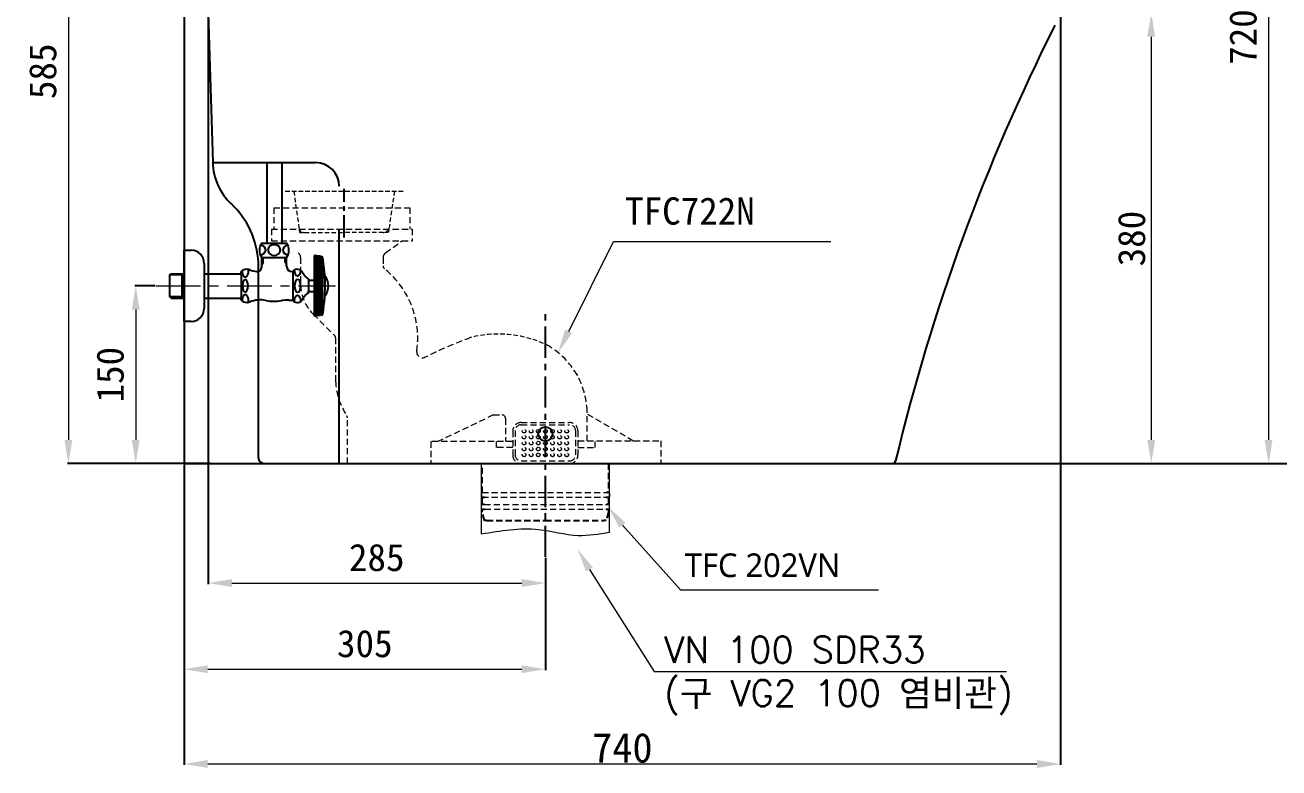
# Model space of a CAD drawing. Extents: x 4792 to 7401, y -361 to 1940.
# Drawn here: x 4792 to 5851, y -361 to 267 of the extents above; entities that cross this region are included whole.
import ezdxf

# ---------------------------------------------------------------- set-up
doc = ezdxf.new("R2010")
doc.units = 0
doc.header["$LTSCALE"] = 3
doc.header["$MEASUREMENT"] = 0
doc.linetypes.add('CENTER', pattern=[2, 1.25, -0.25, 0.25, -0.25])
doc.linetypes.add('HIDDEN', pattern=[0.375, 0.25, -0.125])
doc.layers.get('0').update_dxf_attribs({"linetype": 'CONTINUOUS'})
doc.layers.get('DEFPOINTS').update_dxf_attribs({"linetype": 'CONTINUOUS'})
for name, color, linetype, lineweight in [('1', 1, 'CENTER', 5), ('2', 2, 'HIDDEN', 9), ('3', 3, 'CONTINUOUS', 15)]:
    doc.layers.add(name, color=color, linetype=linetype, lineweight=lineweight)
for name, color, linetype in [('4', 4, 'CONTINUOUS'), ('6', 6, 'CONTINUOUS'), ('CENTER', 2, 'CENTER')]:
    doc.layers.add(name, color=color, linetype=linetype)
doc.styles.add('GHS', font='romans', dxfattribs={"bigfont": 'ghs'})
doc.styles.add('ROMANS', font='romans', dxfattribs={"height": 10.144927})
doc.dimstyles.get("Standard").update_dxf_attribs({"dimtxt": 0.18, "dimasz": 0.18, "dimexe": 0.18, "dimexo": 0.0625, "dimgap": 0.09, "dimtad": 0, "dimtih": 1, "dimtoh": 1, "dimdec": 4, "dimzin": 0, "dimdsep": 46, "dimtxsty": 'Standard', "dimcen": 0.09, "dimadec": 0, "dimazin": 0, "dimtfac": 1, "dimtdec": 4, "dimtofl": 0, "dimtmove": 0, "dimatfit": 3, "dimfxl": 0, "dimtolj": 1, "dimtzin": 0, "dimarcsym": 0})
doc.dimstyles.new('Standard$0', dxfattribs={"dimtxt": 0.18, "dimasz": 0.18, "dimexe": 0.18, "dimexo": 0.0625, "dimgap": 0.09, "dimtad": 0, "dimtih": 1, "dimtoh": 1, "dimdec": 4, "dimzin": 0, "dimdsep": 46, "dimtxsty": 'Standard', "dimcen": 0.09, "dimadec": 0, "dimazin": 0, "dimtfac": 1, "dimtdec": 4, "dimtofl": 0, "dimtmove": 0, "dimatfit": 3, "dimfxl": 0, "dimtolj": 1, "dimtzin": 0, "dimarcsym": 0})

# ---------------------------------------------------------------- blocks, each defined once
blk = doc.blocks.new('*D29')
at = {"color": 3, "linetype": 'Continuous', "lineweight": -2}
for p, q in [((4901.6, 46.4), (4884.5, 46.4)), ((4925.2, -103.6), (4884.5, -103.6))]:
    blk.add_line(p, q, dxfattribs=at)
at = {"color": 3, "linetype": 'Continuous', "lineweight": 0}
blk.add_line((4885.3, 26.4), (4885.3, -83.6), dxfattribs=at)
at = {"color": 3, "linetype": 'Continuous'}
for points in [[(4881.9, 26.4), (4888.6, 26.4), (4885.3, 46.4)], [(4881.9, -83.6), (4888.6, -83.6), (4885.3, -103.6)]]:
    blk.add_solid(points, dxfattribs=at)
at = {"layer": 'DEFPOINTS', "color": 0, "linetype": 'Continuous'}
for p in [(4902.6, 46.4), (4885.3, -103.6), (4926.2, -103.6)]:
    blk.add_point(p, dxfattribs=at)
at = {"color": 2, "linetype": 'Continuous', "lineweight": 5, "insert": (4863.8, -28.6), "char_height": 23, "attachment_point": 5, "rotation": 90}
blk.add_mtext('\\A1;150', dxfattribs=at)
blk = doc.blocks.new('*D30')
at = {"color": 3, "linetype": 'Continuous', "lineweight": -2}
for p, q in [((4946.5, 275.7), (4946.5, -205.3)), ((5231.2, -183.3), (5231.2, -205.3))]:
    blk.add_line(p, q, dxfattribs=at)
at = {"color": 3, "linetype": 'Continuous', "lineweight": 0}
blk.add_line((4966.5, -204.5), (5211.2, -204.5), dxfattribs=at)
at = {"color": 3, "linetype": 'Continuous'}
for points in [[(4966.5, -201.1), (4966.5, -207.8), (4946.5, -204.5)], [(5211.2, -201.1), (5211.2, -207.8), (5231.2, -204.5)]]:
    blk.add_solid(points, dxfattribs=at)
at = {"layer": 'DEFPOINTS', "color": 0, "linetype": 'Continuous'}
for p in [(4946.5, 276.7), (5231.2, -182.3), (5231.2, -204.5)]:
    blk.add_point(p, dxfattribs=at)
at = {"color": 2, "linetype": 'Continuous', "lineweight": 5, "insert": (5088.8, -183), "char_height": 23, "attachment_point": 5}
blk.add_mtext('\\A1;285', dxfattribs=at)
blk = doc.blocks.new('*D31')
at = {"color": 3, "linetype": 'Continuous', "lineweight": -2}
for p, q in [((4926.1, -104.6), (4926.1, -278)), ((5231.2, -183.3), (5231.2, -278))]:
    blk.add_line(p, q, dxfattribs=at)
at = {"color": 3, "linetype": 'Continuous', "lineweight": 0}
blk.add_line((4946.1, -277.2), (5211.2, -277.2), dxfattribs=at)
at = {"color": 3, "linetype": 'Continuous'}
for points in [[(4946.1, -273.9), (4946.1, -280.5), (4926.1, -277.2)], [(5211.2, -273.9), (5211.2, -280.5), (5231.2, -277.2)]]:
    blk.add_solid(points, dxfattribs=at)
at = {"layer": 'DEFPOINTS', "color": 0, "linetype": 'Continuous'}
for p in [(4926.1, -103.6), (5231.2, -182.3), (5231.2, -277.2)]:
    blk.add_point(p, dxfattribs=at)
at = {"color": 2, "linetype": 'Continuous', "lineweight": 5, "insert": (5078.7, -255.7), "char_height": 23, "attachment_point": 5}
blk.add_mtext('\\A1;305', dxfattribs=at)
blk = doc.blocks.new('*D33')
at = {"color": 3, "linetype": 'Continuous', "lineweight": -2}
for p, q in [((5757.1, 616.4), (5842.7, 616.4)), ((5761.8, -103.6), (5842.7, -103.6))]:
    blk.add_line(p, q, dxfattribs=at)
at = {"color": 3, "linetype": 'Continuous', "lineweight": 0}
blk.add_line((5841.9, 596.4), (5841.9, -83.6), dxfattribs=at)
at = {"color": 3, "linetype": 'Continuous'}
for points in [[(5838.5, 596.4), (5845.2, 596.4), (5841.9, 616.4)], [(5838.5, -83.6), (5845.2, -83.6), (5841.9, -103.6)]]:
    blk.add_solid(points, dxfattribs=at)
at = {"layer": 'DEFPOINTS', "color": 0, "linetype": 'Continuous'}
for p in [(5756.1, 616.4), (5760.8, -103.6), (5841.9, -103.6)]:
    blk.add_point(p, dxfattribs=at)
at = {"color": 2, "linetype": 'Continuous', "lineweight": 5, "insert": (5820.4, 256.4), "char_height": 23, "attachment_point": 5, "rotation": 90}
blk.add_mtext('\\A1;720', dxfattribs=at)
blk = doc.blocks.new('*D24')
at = {"color": 3, "lineweight": -2}
for p, q in [((4959.1, 481.8), (4827.6, 481.8)), ((4948.2, -103.6), (4827.6, -103.6))]:
    blk.add_line(p, q, dxfattribs=at)
at = {"color": 3, "linetype": 'Continuous', "lineweight": 0}
blk.add_line((4828.4, 461.8), (4828.4, -83.6), dxfattribs=at)
at = {"color": 3}
for points in [[(4825.1, 461.8), (4831.8, 461.8), (4828.4, 481.8)], [(4825.1, -83.6), (4831.8, -83.6), (4828.4, -103.6)]]:
    blk.add_solid(points, dxfattribs=at)
at = {"layer": 'DEFPOINTS', "color": 0}
for p in [(4960.1, 481.8), (4828.4, -103.6), (4949.2, -103.6)]:
    blk.add_point(p, dxfattribs=at)
at = {"color": 2, "insert": (4806.9, 227.5), "char_height": 23, "attachment_point": 5, "rotation": 90}
blk.add_mtext('\\A1;585', dxfattribs=at)
blk = doc.blocks.new('*D26')
at = {"color": 3, "lineweight": -2}
for p, q in [((5656.1, 276.7), (5743.6, 276.7)), ((5661.6, -103.6), (5743.6, -103.6))]:
    blk.add_line(p, q, dxfattribs=at)
at = {"color": 3, "linetype": 'Continuous', "lineweight": 0}
blk.add_line((5742.8, 256.7), (5742.8, -83.6), dxfattribs=at)
at = {"color": 3}
for points in [[(5739.4, 256.7), (5746.1, 256.7), (5742.8, 276.7)], [(5739.4, -83.6), (5746.1, -83.6), (5742.8, -103.6)]]:
    blk.add_solid(points, dxfattribs=at)
at = {"layer": 'DEFPOINTS', "color": 0}
for p in [(5655.1, 276.7), (5660.6, -103.6), (5742.8, -103.6)]:
    blk.add_point(p, dxfattribs=at)
at = {"color": 2, "insert": (5726.3, 86.3), "char_height": 23, "attachment_point": 5, "rotation": 90}
blk.add_mtext('\\A1;380', dxfattribs=at)
blk = doc.blocks.new('*D23')
at = {"color": 3, "lineweight": -2}
for p, q in [((5666.3, 276.4), (5666.3, -358)), ((4926.1, -105.6), (4926.1, -358))]:
    blk.add_line(p, q, dxfattribs=at)
at = {"color": 3, "linetype": 'Continuous', "lineweight": 0}
blk.add_line((4946.1, -357.2), (5646.3, -357.2), dxfattribs=at)
at = {"color": 3}
for points in [[(4946.1, -353.8), (4946.1, -360.5), (4926.1, -357.2)], [(5646.3, -353.8), (5646.3, -360.5), (5666.3, -357.2)]]:
    blk.add_solid(points, dxfattribs=at)
at = {"layer": 'DEFPOINTS', "color": 0}
for p in [(5666.3, 277.4), (4926.1, -104.6), (5666.3, -357.2)]:
    blk.add_point(p, dxfattribs=at)
at = {"color": 2, "insert": (5296.2, -343.7), "char_height": 25, "attachment_point": 5}
blk.add_mtext('\\A1;740', dxfattribs=at)

msp = doc.modelspace()

# ---------------------------------------------------------------- linework, layer by layer
at = {"color": 7}
for p, q in [((4946.5, 276.7), (4950.3, 150.4)), ((4950.3, 150.4), (5037.2, 150.4)), ((5056.8, 94.3), (5056.8, -103.5)), ((4988.8, 66.6), (4988.8, -98.5)), ((4993.8, -103.5), (5524, -103.5))]:
    msp.add_line(p, q, dxfattribs=at)
at = {"color": 1, "linetype": 'CENTER', "ltscale": 5}
msp.add_line((5061.2, 87.3), (5061.2, 128.2), dxfattribs=at)
at = {"color": 7, "linetype": 'HIDDEN', "ltscale": 3}
msp.add_line((5009.3, 126.4), (5009.3, 126.4), dxfattribs=at)
at = {"color": 2, "linetype": 'HIDDEN', "lineweight": 0, "ltscale": 7}
for p, q in [((5001.8, 112.3), (5116.8, 112.3)), ((5001.8, 112.3), (5001.8, 94.3)), ((5116.8, 112.3), (5116.8, 94.3)), ((4999.8, 94.3), (5118.8, 94.3)), ((4999.8, 94.3), (4999.8, 84.3)), ((5118.8, 94.3), (5118.8, 84.3)), ((4999.8, 84.3), (5118.8, 84.3)), ((5096.2, 74.2), (5110.1, 84.3)), ((5024.5, 70.2), (5024.5, 47)), ((5094.2, 70.2), (5094.1, 63.2)), ((5035.2, 22.4), (5053.1, 4.6)), ((5054, 2.5), (5054, -34)), ((5187.2, -62.6), (5140.4, -85)), ((5187.2, -62.6), (5194.6, -62.6)), ((5266.5, -84.5), (5266.5, -59.3)), ((5266.7, -61.9), (5305, -84.1)), ((5064.1, -103.6), (5064.1, -65.1)), ((5197.6, -65.6), (5197.6, -85)), ((5210.7, -69), (5251.7, -69)), ((5210.7, -70.8), (5251.7, -70.8)), ((5203.7, -76), (5203.7, -96.6)), ((5205.7, -75.8), (5205.7, -96.3)), ((5256.7, -75.8), (5256.7, -96.3)), ((5258.7, -76), (5258.7, -96.6)), ((5258.7, -84.5), (5328.6, -84.5)), ((5273.1, -90.1), (5273.1, -84.5)), ((5328.6, -84.5), (5328.6, -103.6)), ((5203.7, -85), (5134.4, -85)), ((5134.4, -85), (5134.4, -103.6)), ((5189.5, -85), (5189.5, -90.1)), ((5203.7, -90.1), (5189.5, -90.1)), ((5258.7, -90.1), (5273.1, -90.1)), ((5210.7, -101.3), (5251.7, -101.3)), ((5177.9, -132.1), (5177.7, -132.1)), ((5177.8, -128.1), (5284.7, -128.1)), ((5177.9, -132.1), (5284.7, -132.1)), ((5179.7, -138.1), (5282.7, -138.1)), ((5180, -142.1), (5282.4, -142.1))]:
    msp.add_line(p, q, dxfattribs=at)
at = {"color": 2}
for p, q in [((5066.2, -103.6), (5175.9, -103.6)), ((5270.2, -103.6), (5566.2, -103.6))]:
    msp.add_line(p, q, dxfattribs=at)
at = {"color": 3, "linetype": 'Continuous', "lineweight": 0}
for p, q in [((5177.2, -163), (5177.2, -103.6)), ((5285.2, -161.5), (5285.2, -103.6))]:
    msp.add_line(p, q, dxfattribs=at)
at = {"color": 2, "linetype": 'HIDDEN', "ltscale": 7}
for p, q in [((5177.8, -128.1), (5177.7, -103.6)), ((5284.6, -103.6), (5284.5, -128.1)), ((5177.9, -132.1), (5180, -132.1)), ((5177.9, -138.1), (5177.9, -132.1)), ((5282.4, -132.1), (5284.5, -132.1)), ((5284.5, -128.1), (5282.7, -128.1)), ((5284.5, -132.1), (5284.4, -138.1)), ((5179.7, -138.1), (5177.7, -138.1)), ((5177.7, -142.1), (5180, -142.1)), ((5177.9, -144.6), (5177.9, -142.1)), ((5179.8, -151.6), (5177.9, -144.6)), ((5282.4, -142.1), (5284.7, -142.1)), ((5284.4, -144.6), (5282.6, -151.6)), ((5284.7, -138.1), (5282.7, -138.1)), ((5284.4, -142.1), (5284.4, -144.6)), ((5181.8, -151.6), (5179.8, -151.6)), ((5181.8, -151.6), (5231.2, -151.6)), ((5231.2, -151.6), (5280.6, -151.6)), ((5282.6, -151.6), (5280.6, -151.6))]:
    msp.add_line(p, q, dxfattribs=at)
at = {"color": 2, "linetype": 'Continuous', "lineweight": 0}
for p, q in [((5177.2, -128.6), (5177.2, -131.6)), ((5285.2, -128.6), (5285.2, -131.6))]:
    msp.add_line(p, q, dxfattribs=at)
at = {"color": 7}
msp.add_circle((5231.2, -78.6), 6, dxfattribs=at)
msp.add_circle((5231.2, -78.6), 6, dxfattribs=at)
at = {"color": 2, "linetype": 'HIDDEN', "lineweight": 0, "ltscale": 7}
for centre in [(5213.2, -76.3), (5213.2, -81.3), (5213.2, -86.3), (5213.2, -91.3), (5213.2, -96.3)]:
    msp.add_circle(centre, 1.5, dxfattribs=at)
for centre, radius, start, end in [((5019.5, 70.2), 5, 0.0447, 54.1067), ((5099.2, 70.2), 5, 125.8861, 179.7556), ((5097.1, 63.2), 3, 179.7556, 231.4151), ((5048.6, 2.4), 74.8, 351.5468, 51.4151), ((5060.9, 48.2), 36.4, 181.8849, 225.0733), ((5051, 2.5), 3, 0.0895, 45.2408), ((5299.1, -352.7), 378.8, 110.2437, 116.5549), ((5127.5, -9.3), 5, 171.5468, 296.5549), ((5199.5, -61.8), 67, 2.0828, 58.4605), ((5112.1, -31.5), 58.1, 182.4762, 213.3534), ((5061.1, -65.1), 3, 0, 33.3534), ((5194.6, -65.6), 3, 0, 90), ((5210.7, -76), 7, 90, 180), ((5210.7, -75.8), 5, 90, 180), ((5251.7, -76), 7, 360, 90), ((5251.7, -75.8), 5, 0, 90), ((5306.5, -81.5), 3, 239.7939, 270), ((5210.7, -96.6), 7, 179.7381, 270), ((5210.7, -96.3), 5, 180, 270), ((5251.7, -96.3), 5, 270, 0), ((5251.7, -96.6), 7, 270, 0), ((5177.7, -131.6), 0.5, 180, 270), ((5284.7, -128.6), 0.5, 0, 90), ((5284.7, -131.6), 0.5, 270, 360), ((5177.7, -138.6), 0.5, 90, 180), ((5177.7, -141.6), 0.5, 180, 270), ((5284.7, -138.6), 0.5, 0, 90), ((5284.7, -141.6), 0.5, 270, 0)]:
    msp.add_arc(centre, radius, start, end, dxfattribs=at)
at = {"color": 2, "linetype": 'HIDDEN', "lineweight": 0, "ltscale": 5}
msp.add_arc((5191.3, -90.6), 96.3, 63.2809, 103.9725, dxfattribs=at)
at = {"color": 7}
for centre, major_axis, ratio, start_param, end_param in [((7225.2, -493.6), (1744.5, 0), 0.983051, 2.682418, 2.910777), ((5000.3, 151.9), (50, 0), 0.999958, 3.170824, 3.955103), ((5037.2, 130.4), (-20, 0), 0.999958, 3.141593, 4.712389), ((4915.6, 62.2), (73.4, 0), 0.999958, 0.054654, 0.813511), ((4993.8, -98.5), (-5, 0), 0.999958, 0, 1.570796), ((5524, -100.5), (3, 0), 0.999958, 4.712389, 6.048376)]:
    msp.add_ellipse(centre, major_axis=major_axis, ratio=ratio, start_param=start_param, end_param=end_param, dxfattribs=at)
at = {"color": 3, "linetype": 'Continuous', "lineweight": 0}
msp.add_spline([(5177.2, -163), (5225.5, -159.2), (5258.7, -164.2), (5285.2, -161.5)], degree=3, dxfattribs=at)
at = {"layer": '1', "linetype": 'CENTER', "ltscale": 10}
msp.add_line((4902.6, 46.4), (5054.1, 46.4), dxfattribs=at)
at = {"layer": '1', "color": 2, "linetype": 'HIDDEN', "ltscale": 7}
for centre in [(5219.2, -76.3), (5219.2, -76.3), (5219.2, -81.3), (5219.2, -81.3), (5225.2, -76.3), (5225.2, -81.3), (5231.2, -76.3), (5231.2, -81.3), (5237.2, -76.3), (5237.2, -81.3), (5237.2, -81.3), (5243.2, -76.3), (5243.2, -76.3), (5243.2, -81.3), (5243.2, -81.3), (5249.2, -76.3), (5249.2, -76.3), (5249.2, -81.3), (5249.2, -81.3), (5219.2, -86.3), (5219.2, -86.3), (5219.2, -91.3), (5219.2, -91.3), (5219.2, -96.3), (5219.2, -96.3), (5225.2, -86.3), (5225.2, -91.3), (5225.2, -96.3), (5231.2, -86.3), (5231.2, -91.3), (5231.2, -96.3), (5237.2, -86.3), (5237.2, -86.3), (5237.2, -91.3), (5237.2, -91.3), (5237.2, -96.3), (5237.2, -96.3), (5243.2, -86.3), (5243.2, -86.3), (5243.2, -91.3), (5243.2, -91.3), (5243.2, -96.3), (5243.2, -96.3), (5249.2, -86.3), (5249.2, -86.3), (5249.2, -91.3), (5249.2, -91.3), (5249.2, -96.3), (5249.2, -96.3)]:
    msp.add_circle(centre, 1.5, dxfattribs=at)
at = {"layer": '1', "color": 2, "linetype": 'Continuous'}
for centre in [(5225.2, -76.3), (5225.2, -81.3), (5237.2, -76.3)]:
    msp.add_circle(centre, 1.5, dxfattribs=at)
at = {"layer": '1', "color": 2, "linetype": 'HIDDEN', "ltscale": 0.3}
for centre in [(5225.2, -86.3), (5225.2, -91.3), (5225.2, -96.3)]:
    msp.add_circle(centre, 1.5, dxfattribs=at)
at = {"layer": '1', "color": 252, "linetype": 'Continuous'}
msp.add_open_spline([(5257.2, -27.6), (5257.5, -28.2), (5257.8, -28.7), (5258.2, -29.3)], degree=3, dxfattribs=at)
msp.add_open_spline([(5257.2, -27.6), (5257.5, -28.2), (5257.8, -28.7), (5258.2, -29.3)], degree=3, dxfattribs=at)
at = {"layer": '2', "color": 7, "linetype": 'HIDDEN', "lineweight": 0, "ltscale": 5}
for p, q in [((5011.6, 126.4), (5112.1, 126.4)), ((5018.7, 126.4), (5023.1, 95.7)), ((5103.7, 126.4), (5099.3, 95.7)), ((5023.3, 93.7), (5023.7, 91.4)), ((5023.7, 91.4), (5026.1, 91.4)), ((5028, 91.4), (5061.2, 91.4)), ((5094.3, 91.4), (5061.2, 91.4))]:
    msp.add_line(p, q, dxfattribs=at)
at = {"layer": '2', "color": 7, "linetype": 'HIDDEN', "lineweight": 0, "ltscale": 0.1}
for p, q in [((5098.7, 91.4), (5096.3, 91.4)), ((5099, 93.7), (5098.7, 91.4))]:
    msp.add_line(p, q, dxfattribs=at)
at = {"layer": '2', "color": 7, "linetype": 'HIDDEN', "lineweight": 0, "ltscale": 5}
msp.add_arc((5028, 96.4), 5, 188.1301, 270, dxfattribs=at)
at = {"layer": '2', "color": 7, "linetype": 'HIDDEN', "lineweight": 0, "ltscale": 0.1}
msp.add_arc((5094.3, 96.4), 5, 270, 351.8699, dxfattribs=at)
at = {"layer": '3', "linetype": 'Continuous', "lineweight": 5}
msp.add_lwpolyline([(5250.9, 8), (5288.6, 83.7), (5472.2, 83.7)], dxfattribs=at)
at = {"layer": '3', "color": 3}
msp.add_lwpolyline([(5296.2, -155.5), (5345.2, -210.2), (5512.5, -210.2)], dxfattribs=at)
at = {"layer": '3'}
msp.add_lwpolyline([(5268.4, -192.9), (5323, -279.2), (5620.5, -279.2)], dxfattribs=at)
at = {"layer": '3', "color": 7, "linetype": 'Continuous', "ltscale": 7}
msp.add_circle((5231.2, -78.6), 6, dxfattribs=at)
at = {"layer": '3'}
msp.add_solid([(5253.8, 6.5), (5241.9, -9.9), (5247.9, 9.5)], dxfattribs=at)
at = {"layer": '3', "color": 3}
for points in [[(5298.8, -153.5), (5283.9, -139.7), (5293.6, -157.6)], [(5265.5, -194.6), (5258.3, -175.7), (5271.3, -191.3)]]:
    msp.add_solid(points, dxfattribs=at)
at = {"layer": '4'}
for p, q in [((4995.9, 150.4), (4995.9, 82.4)), ((5008.6, 150.4), (5008.6, 82.4)), ((4926.1, 16.4), (4926.1, 76.4)), ((4926.1, 76.4), (4932.1, 76.4)), ((4991.7, 82.4), (4995.9, 82.4)), ((4995.9, 82.4), (5012.7, 82.4)), ((4943.1, 65.4), (4943.1, 27.4)), ((4991.7, 70.4), (5012.7, 70.4)), ((4991.7, 62.5), (4991.7, 70.4)), ((4991.7, 66.4), (4993, 66.4)), ((4993, 66.4), (4991.7, 64.2)), ((4993, 66.4), (4993, 70.4)), ((5011.5, 66.4), (5011.5, 70.4)), ((5011.5, 66.4), (5012.7, 66.4)), ((5011.5, 66.4), (5012.7, 64.2)), ((5012.7, 62.9), (5012.7, 70.4)), ((5036.2, 70.9), (5036.2, 71.9)), ((5037.7, 71.9), (5036.2, 71.9)), ((5036.2, 46.4), (5036.2, 70.9)), ((5037.7, 71.7), (5037.7, 71.9)), ((5037.7, 71.7), (5037.7, 46.4)), ((5041.2, 71), (5037.7, 71)), ((5041.2, 70), (5037.7, 70)), ((5041.2, 69), (5037.7, 69)), ((5041.2, 68), (5037.7, 68)), ((5041.2, 67), (5037.7, 67)), ((5041.2, 66), (5037.7, 66)), ((5041.2, 65), (5037.7, 65)), ((5041.2, 64), (5037.7, 64)), ((5041.2, 71.4), (5038, 71.4)), ((5041.7, 70.9), (5041.2, 71.4)), ((5041.2, 71.4), (5041.2, 46.4)), ((5042.5, 70.9), (5041.7, 70.9)), ((5041.7, 70.9), (5041.7, 46.4)), ((5043.1, 70.4), (5043.1, 46.4)), ((4914.1, 55.6), (4915.1, 56.6)), ((4924.6, 55.6), (4914.1, 55.6)), ((4914.2, 37.1), (4914.2, 55.6)), ((4915.1, 56.6), (4926.1, 56.6)), ((4924.6, 55.6), (4925.6, 56.6)), ((4924.6, 36.1), (4924.6, 56.6)), ((4925, 56), (4925, 36.8)), ((4943.1, 56.6), (4974.2, 56.6)), ((4974.2, 55.6), (4974.2, 58.4)), ((4974.2, 55.6), (4974.2, 37.1)), ((5017.2, 58.4), (5018.1, 58.4)), ((5018.1, 58.4), (5018.1, 59.1)), ((5018.1, 34.4), (5018.1, 58.4)), ((5026.2, 57.7), (5026.8, 56.8)), ((5041.2, 63), (5037.7, 63)), ((5041.2, 62), (5037.7, 62)), ((5041.2, 61), (5037.7, 61)), ((5041.2, 60), (5037.7, 60)), ((5041.2, 59), (5037.7, 59)), ((5041.2, 58), (5037.7, 58)), ((5041.2, 57), (5037.7, 57)), ((5041.2, 56), (5037.7, 56)), ((5041.2, 55), (5037.7, 55)), ((5041.2, 54), (5037.7, 54)), ((5041.2, 53), (5037.7, 53)), ((5031.1, 52.1), (5031.1, 51.1)), ((5031.1, 51.1), (5036.2, 51.1)), ((5031.1, 51.1), (5031.1, 41.6)), ((5036.2, 20.9), (5036.2, 46.4)), ((5041.2, 52), (5037.7, 52)), ((5041.2, 51), (5037.7, 51)), ((5041.2, 50), (5037.7, 50)), ((5041.2, 49), (5037.7, 49)), ((5041.2, 48), (5037.7, 48)), ((5041.2, 47), (5037.7, 47)), ((5037.7, 21.1), (5037.7, 46.4)), ((5041.2, 45.8), (5037.7, 45.8)), ((5041.2, 44.8), (5037.7, 44.8)), ((5041.2, 43.8), (5037.7, 43.8)), ((5041.2, 42.8), (5037.7, 42.8)), ((5041.2, 21.4), (5041.2, 46.4)), ((5041.7, 21.9), (5041.7, 46.4)), ((5043.1, 22.4), (5043.1, 46.4)), ((4924.6, 37.1), (4914.1, 37.1)), ((4915.1, 36.1), (4914.1, 37.1)), ((4915.1, 36.1), (4926.1, 36.1)), ((4925.6, 36.1), (4924.6, 37.1)), ((4943.1, 36.1), (4974.2, 36.1)), ((4974.2, 34.4), (4974.2, 37.1)), ((4974.2, 36.1), (4974.2, 36)), ((4974.2, 34.4), (4974.2, 36)), ((5014.5, 34.4), (5018.1, 34.4)), ((5018.1, 33.7), (5018.1, 34.4)), ((5026.2, 35.1), (5026.8, 36)), ((5031.1, 40.7), (5031.1, 41.6)), ((5031.1, 41.6), (5036.2, 41.6)), ((5041.2, 41.8), (5037.7, 41.8)), ((5041.2, 40.8), (5037.7, 40.8)), ((5041.2, 39.8), (5037.7, 39.8)), ((5041.2, 38.8), (5037.7, 38.8)), ((5041.2, 37.8), (5037.7, 37.8)), ((5041.2, 36.8), (5037.7, 36.8)), ((5041.2, 35.8), (5037.7, 35.8)), ((5041.2, 34.8), (5037.7, 34.8)), ((5041.2, 33.8), (5037.7, 33.8)), ((5041.2, 32.8), (5037.7, 32.8)), ((5041.2, 31.8), (5037.7, 31.8)), ((5041.2, 30.8), (5037.7, 30.8)), ((5041.2, 29.8), (5037.7, 29.8)), ((5041.2, 28.8), (5037.7, 28.8)), ((5041.2, 27.8), (5037.7, 27.8)), ((5041.2, 26.8), (5037.7, 26.8)), ((5041.2, 25.8), (5037.7, 25.8)), ((5041.2, 24.8), (5037.7, 24.8)), ((5041.2, 23.8), (5037.7, 23.8)), ((5041.2, 22.8), (5037.7, 22.8)), ((5041.2, 21.8), (5037.7, 21.8)), ((5041.2, 21.4), (5038, 21.4)), ((5041.7, 21.9), (5041.2, 21.4)), ((5042.5, 21.9), (5041.7, 21.9)), ((4932.1, 16.4), (4926.1, 16.4)), ((5037.7, 20.9), (5036.2, 20.9)), ((5037.7, 20.9), (5037.7, 21.1))]:
    msp.add_line(p, q, dxfattribs=at)
for centre, radius, start, end in [((4932.1, 65.4), 11, 0, 90), ((4999.7, 76.4), 10, 143.1301, 216.8699), ((5004.7, 76.4), 10, 323.1301, 36.8699), ((5038, 71.7), 0.3, 180, 270), ((5042.5, 70.2), 0.7, 9.4934, 90), ((4900.2, 46.4), 145, 1.9431, 9.4934), ((4979.1, 53.4), 7, 69.0339, 134.5129), ((4990.5, 83.1), 24.8, 249.0339, 262.2883), ((4987.7, 62.5), 4, 262.2883, 0), ((5017.2, 62.9), 4.5, 180, 270), ((5021.6, 55), 5.36, 30, 130.4306), ((5038.9, 63.8), 14, 210, 236.1902), ((5034, 46.3), 14, 0.2473, 38.2141), ((4900.2, 46.4), 145, 350.5066, 1.9431), ((5034, 46.5), 14, 321.7859, 359.7527), ((4979.1, 39.4), 7, 225.5, 290.9661), ((4990.5, 9.7), 24.8, 79.2627, 110.9661), ((5002.2, 71.4), 38, 259.2627, 279.3048), ((5014.5, -3.6), 38, 90, 99.3048), ((5021.6, 37.7), 5.36, 229.5694, 330), ((5038.9, 29), 14, 123.8098, 150), ((4932.1, 27.4), 11, 270, 0), ((5038, 21.1), 0.3, 90, 180), ((5042.5, 22.6), 0.7, 270, 350.5066)]:
    msp.add_arc(centre, radius, start, end, dxfattribs=at)
at = {"layer": '4', "extrusion": (0, 0, -1)}
for centre, major_axis, ratio, start_param, end_param in [((4989.5, 76.6), (-5.23, 0), 0.866391, 1.824119, 4.49897), ((5015, 76.6), (-5.23, 0), 0.866391, -1.341088, 1.301465), ((4977.8, 58.9), (0, 5.22), 0.46009, 1.292018, 4.793095), ((5021.9, 60), (0, 5.4), 0.478204, 1.649187, 4.692658), ((4977.8, 34), (0, 5.22), 0.46009, 4.613779, 8.15122), ((5021.9, 33.1), (0, 5.4), 0.478204, 4.6817, 7.825213)]:
    msp.add_ellipse(centre, major_axis=major_axis, ratio=ratio, start_param=start_param, end_param=end_param, dxfattribs=at)
for centre, major_axis, ratio in [((5002.2, 76.6), (-5.23, 0), 0.866391), ((4977.8, 46.4), (0, -5.22), 0.46009), ((5021.9, 46.4), (0, -5.4), 0.478204)]:
    msp.add_ellipse(centre, major_axis=major_axis, ratio=ratio, dxfattribs=at)
at = {"layer": '6'}
for p, q in [((4926.1, 1801.4), (4926.1, -103.6)), ((4926.1, -103.6), (6823.5, -103.6))]:
    msp.add_line(p, q, dxfattribs=at)
at = {"layer": 'CENTER', "color": 1, "linetype": 'CENTER', "ltscale": 7}
msp.add_line((5231.2, -182.3), (5231.2, 26.9), dxfattribs=at)
msp.add_line((5231.2, -182.3), (5231.2, 26.9), dxfattribs=at)

# ---------------------------------------------------------------- texts
at = {"layer": '2', "linetype": 'Continuous', "lineweight": 5, "insert": (5298.5, 109.4), "char_height": 23, "attachment_point": 4, "style": 'ROMANS'}
msp.add_mtext('{\\Ftxt|c129;TFC722N}', dxfattribs=at)
at = {"layer": '2', "attachment_point": 4}
for s, insert, char_height, style in [('{\\fNanumGothic|b0|i0|c129|p50;TFC 202VN}', (5348.9, -189.6), 20, 'GHS'), ('VN 100 SDR33\\P(구 VG2 100 염비관)', (5331.5, -282.7), 22, 'ROMANS')]:
    msp.add_mtext(s, dxfattribs=dict(at, insert=insert, char_height=char_height, style=style))

# ---------------------------------------------------------------- dimensions: what is measured, and where the dimension line sits
at = {"linetype": 'Continuous', "lineweight": 5}
for base, p1, p2, picture, middle in [((5841.9, -103.6), (5756.1, 616.4), (5760.8, -103.6), '*D33', (5841.9, 256.4)), ((4885.3, -103.6), (4902.6, 46.4), (4926.2, -103.6), '*D29', (4885.3, -28.6))]:
    dim = msp.add_linear_dim(base=base, p1=p1, p2=p2, angle=90, dimstyle='Standard', override={"dimtxt": 23, "dimasz": 20, "dimexe": 0.8, "dimexo": 1, "dimgap": 10, "dimtad": 1, "dimtih": 0, "dimtoh": 0, "dimdec": 0, "dimzin": 8, "dimclrd": 3, "dimclre": 3, "dimclrt": 2, "dimazin": 2, "dimtdec": 0, "dimtix": 1, "dimtofl": 1, "dimlwd": 0, "dimarcsym": 1}, dxfattribs=at)
    dim.commit()
    dim.dimension.update_dxf_attribs({"geometry": picture, "text_midpoint": middle, "dimtype": 160})
for base, p1, p2, override, picture, middle in [((4828.4, -103.6), (4960.1, 481.8), (4949.2, -103.6), {"dimtxt": 23, "dimasz": 20, "dimexe": 0.8, "dimexo": 1, "dimgap": 10, "dimtad": 1, "dimtih": 0, "dimtoh": 0, "dimdec": 0, "dimzin": 8, "dimclrd": 3, "dimclre": 3, "dimclrt": 2, "dimazin": 2, "dimtdec": 0, "dimtix": 1, "dimtofl": 1, "dimlwd": 0, "dimarcsym": 1}, '*D24', (4828.4, 227.5)), ((5742.8, -103.6), (5655.1, 276.7), (5660.6, -103.6), {"dimtxt": 23, "dimasz": 20, "dimexe": 0.8, "dimexo": 1, "dimgap": 5, "dimtad": 1, "dimtih": 0, "dimtoh": 0, "dimdec": 0, "dimzin": 8, "dimclrd": 3, "dimclre": 3, "dimclrt": 2, "dimazin": 2, "dimtdec": 0, "dimtix": 1, "dimtofl": 1, "dimlwd": 0, "dimarcsym": 1}, '*D26', (5742.8, 86.3))]:
    dim = msp.add_linear_dim(base=base, p1=p1, p2=p2, angle=90, dimstyle='Standard', override=override)
    dim.commit()
    dim.dimension.update_dxf_attribs({"geometry": picture, "text_midpoint": middle, "dimtype": 160})
dim = msp.add_linear_dim(base=(5666.3, -357.2), p1=(4926.1, -104.6), p2=(5666.3, 277.4), dimstyle='Standard$0', override={"dimtxt": 25, "dimasz": 20, "dimexe": 0.8, "dimexo": 1, "dimgap": 1, "dimtad": 1, "dimtih": 0, "dimtoh": 0, "dimdec": 0, "dimzin": 8, "dimclrd": 3, "dimclre": 3, "dimclrt": 2, "dimazin": 2, "dimtdec": 0, "dimtix": 1, "dimtofl": 1, "dimlwd": 0, "dimarcsym": 1})
dim.commit()
dim.dimension.update_dxf_attribs({"geometry": '*D23', "text_midpoint": (5296.2, -343.7)})
dim = msp.add_linear_dim(base=(5231.2, -204.5), p1=(4946.5, 276.7), p2=(5231.2, -182.3), dimstyle='Standard', override={"dimtxt": 23, "dimasz": 20, "dimexe": 0.8, "dimexo": 1, "dimgap": 10, "dimtad": 1, "dimtih": 0, "dimtoh": 0, "dimdec": 0, "dimzin": 8, "dimclrd": 3, "dimclre": 3, "dimclrt": 2, "dimazin": 2, "dimtdec": 0, "dimtix": 1, "dimtofl": 1, "dimlwd": 0, "dimarcsym": 1}, dxfattribs=at)
dim.commit()
dim.dimension.update_dxf_attribs({"geometry": '*D30', "text_midpoint": (5088.8, -183)})
dim = msp.add_linear_dim(base=(5231.2, -277.2), p1=(4926.1, -103.6), p2=(5231.2, -182.3), dimstyle='Standard', override={"dimtxt": 23, "dimasz": 20, "dimexe": 0.8, "dimexo": 1, "dimgap": 10, "dimtad": 1, "dimtih": 0, "dimtoh": 0, "dimdec": 0, "dimzin": 8, "dimclrd": 3, "dimclre": 3, "dimclrt": 2, "dimazin": 2, "dimtdec": 0, "dimtix": 1, "dimtofl": 1, "dimlwd": 0, "dimarcsym": 1}, dxfattribs=at)
dim.commit()
dim.dimension.update_dxf_attribs({"geometry": '*D31', "text_midpoint": (5078.7, -277.2), "dimtype": 160})

doc.saveas('drawing.dxf')
